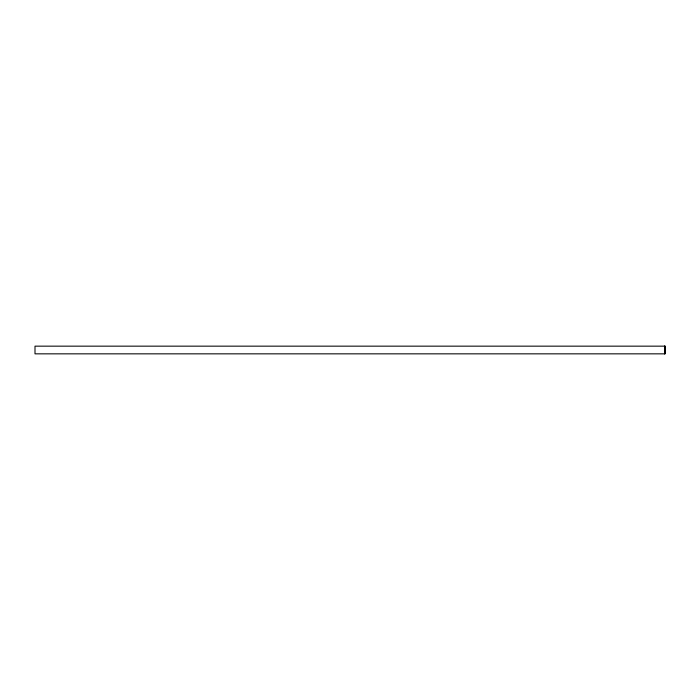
<?xml version="1.0" encoding="UTF-8"?>
<svg xmlns="http://www.w3.org/2000/svg" width="700" height="700" viewBox="0 0 700 700"><rect width="100%" height="100%" fill="white"/><g stroke="black" fill="none" stroke-linecap="round" stroke-linejoin="round"><path stroke-width="1.05" d="M664.86 346.159L664.86 353.841M664.72 346.159L664.72 353.841M665 346.159L35 346.159L35 353.841L665 353.841L664.956 346.159"/></g></svg>
